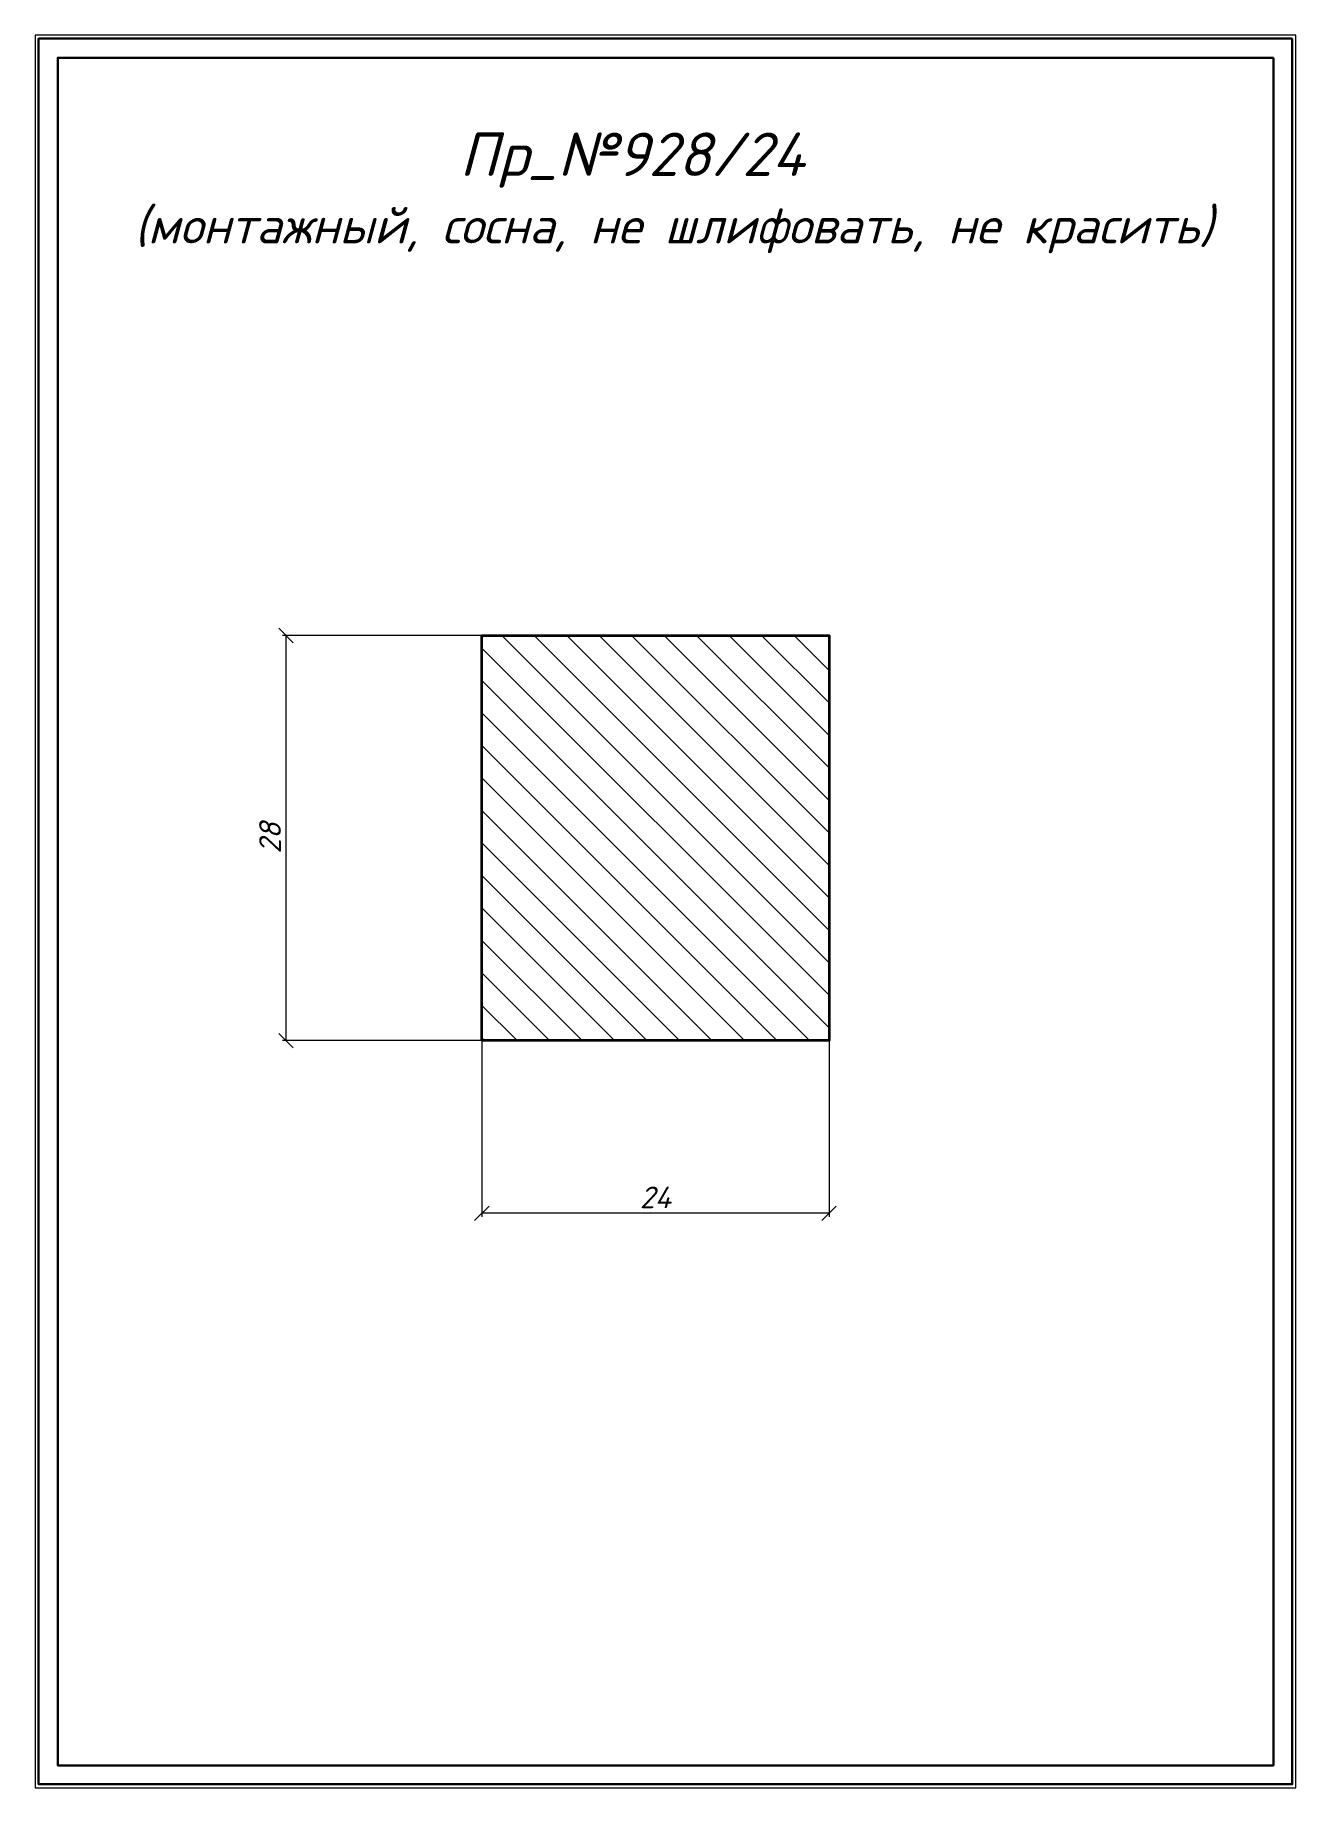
# Model space of a CAD drawing. Header units: millimetres. Extents: x 11025 to 11112, y -125 to -4.
import ezdxf

# ---------------------------------------------------------------- set-up
doc = ezdxf.new("R2010")
doc.units = ezdxf.units.MM
doc.layers.get('0').update_dxf_attribs({"lineweight": 13})
for name, color, linetype, lineweight in [('профили', 1, 'Continuous', 35), ('служебный слой НАДПИСИ', 7, 'Continuous', 13), ('служебный слой РАЗМЕРЫ', 7, 'Continuous', 9), ('служебный слой ШТАМП', 7, 'Continuous', 30), ('служебный слой ШТРИХОВКА', 7, 'Continuous', 5)]:
    doc.layers.add(name, color=color, linetype=linetype, lineweight=lineweight)
doc.styles.add('ЕСКД', font='isocpeur.ttf', dxfattribs={"oblique": 15})
doc.dimstyles.new('ЕСКД', dxfattribs={"dimtxt": 3.5, "dimasz": 2.5, "dimexe": 0.25, "dimexo": 0, "dimgap": 0.35, "dimtad": 1, "dimdec": 1, "dimzin": 9, "dimtxsty": 'ЕСКД', "dimblk": 'OBLIQUE', "dimcen": 0, "dimclrd": 256, "dimclre": 256, "dimclrt": 256, "dimadec": 1, "dimazin": 0, "dimtfac": 1, "dimtdec": 1, "dimtmove": 0, "dimatfit": 3, "dimldrblk": 'DOTSMALL', "dimfxl": 1, "dimlwd": -1, "dimlwe": -1, "dimarcsym": 0})

# ---------------------------------------------------------------- blocks, each defined once
blk = doc.blocks.new('_OBLIQUE')
at = {"color": 0, "linetype": 'ByBlock'}
blk.add_line((-0.5, -0.5), (0.5, 0.5), dxfattribs=at)
blk = doc.blocks.new('*D4')
at = {"layer": 'Defpoints', "color": 0, "transparency": 16777216}
for p in [(11056.04, -73.61), (11080.04, -73.61), (11056.04, -85.54)]:
    blk.add_point(p, dxfattribs=at)
at = {"layer": 'служебный слой РАЗМЕРЫ', "transparency": 16777216}
for p, q in [((11056.04, -73.61), (11056.04, -85.79)), ((11080.04, -73.61), (11080.04, -85.79)), ((11080.04, -85.54), (11056.04, -85.54))]:
    blk.add_line(p, q, dxfattribs=at)
at = {"layer": 'служебный слой РАЗМЕРЫ', "transparency": 16777216, "rotation": 180}
blk.add_blockref('_OBLIQUE', (11056.04, -85.54), dxfattribs=at)
at = {"layer": 'служебный слой РАЗМЕРЫ', "transparency": 16777216}
blk.add_blockref('_OBLIQUE', (11080.04, -85.54), dxfattribs=at)
at = {"layer": 'служебный слой РАЗМЕРЫ', "transparency": 16777216, "insert": (11068.04, -84.44), "char_height": 1.5, "attachment_point": 5, "style": 'ЕСКД'}
blk.add_mtext('24', dxfattribs=at)
blk = doc.blocks.new('_DotSmall')
at = {"color": 0, "linetype": 'ByBlock', "lineweight": -3, "const_width": 0.5}
blk.add_lwpolyline([(-0.0625, 0, 1), (0.0625, 0, 1)], format="xyb", close=True, dxfattribs=at)
blk = doc.blocks.new('*D3')
at = {"layer": 'Defpoints', "color": 0, "transparency": 16777216}
for p in [(11056.04, -45.61), (11042.51, -73.61), (11056.04, -73.61)]:
    blk.add_point(p, dxfattribs=at)
at = {"layer": 'служебный слой РАЗМЕРЫ', "transparency": 16777216}
for p, q in [((11056.04, -45.61), (11042.26, -45.61)), ((11042.51, -45.61), (11042.51, -73.61)), ((11056.04, -73.61), (11042.26, -73.61))]:
    blk.add_line(p, q, dxfattribs=at)
for p, rotation in [((11042.51, -45.61), 90), ((11042.51, -73.61), 270)]:
    blk.add_blockref('_OBLIQUE', p, dxfattribs=dict(at, rotation=rotation))
at = {"layer": 'служебный слой РАЗМЕРЫ', "transparency": 16777216, "insert": (11041.41, -59.61), "char_height": 1.5, "attachment_point": 5, "rotation": 90, "style": 'ЕСКД'}
blk.add_mtext('28', dxfattribs=at)

msp = doc.modelspace()

# ---------------------------------------------------------------- hatches: boundary and pattern name
at = {"layer": 'служебный слой ШТРИХОВКА'}
h = msp.add_hatch(dxfattribs=at)
h.set_pattern_fill('ANSI31', color=256, scale=0.5, angle=90, style=0)
h.set_pattern_definition([(135, (11025.1711, 125.828), (-1.122532, -1.122532), [])])
h.paths.add_polyline_path([(11056.04, -45.61), (11056.04, -73.61), (11080.04, -73.61), (11080.04, -45.61)])

# ---------------------------------------------------------------- linework, layer by layer
at = {"layer": 'профили', "ltscale": 100}
msp.add_lwpolyline([(11056.04, -45.61), (11080.04, -45.61), (11080.04, -73.61), (11056.04, -73.61)], close=True, dxfattribs=at)
at = {"layer": 'служебный слой ШТАМП', "color": 6, "lineweight": 5, "ltscale": 100}
msp.add_lwpolyline([(11112.3, -4.12), (11025.17, -4.12), (11025.17, -125.25), (11112.3, -125.25)], close=True, dxfattribs=at)
at = {"layer": 'служебный слой ШТАМП', "ltscale": 100}
for points in [[(11112.05, -4.37), (11025.42, -4.37), (11025.42, -125), (11112.05, -125)], [(11110.74, -5.69), (11026.74, -5.69), (11026.74, -123.69), (11110.74, -123.69)]]:
    msp.add_lwpolyline(points, close=True, dxfattribs=at)

# ---------------------------------------------------------------- texts
at = {"layer": 'служебный слой НАДПИСИ', "style": 'ЕСКД', "oblique": 15}
for s, height, p in [('Пр_№928/24', 3, (11054.5, -13.86)), ('(монтажный, сосна, не шлифовать, не красить)', 2.5, (11032.02, -18.52))]:
    msp.add_text(s, height=height, dxfattribs=at).set_placement(p)

# ---------------------------------------------------------------- dimensions: what is measured, and where the dimension line sits
at = {"layer": 'служебный слой РАЗМЕРЫ'}
dim = msp.add_linear_dim(base=(11042.51, -73.61), p1=(11056.04, -45.61), p2=(11056.04, -73.61), angle=90, dimstyle='ЕСКД', override={"dimtxt": 1.5, "dimasz": 1}, dxfattribs=at)
dim.commit()
dim.dimension.update_dxf_attribs({"geometry": '*D3', "text_midpoint": (11041.41, -59.61)})
dim = msp.add_linear_dim(base=(11056.04, -85.54), p1=(11080.04, -73.61), p2=(11056.04, -73.61), dimstyle='ЕСКД', override={"dimtxt": 1.5, "dimasz": 1}, dxfattribs=at)
dim.commit()
dim.dimension.update_dxf_attribs({"geometry": '*D4', "text_midpoint": (11068.04, -84.44)})

doc.saveas('drawing.dxf')
